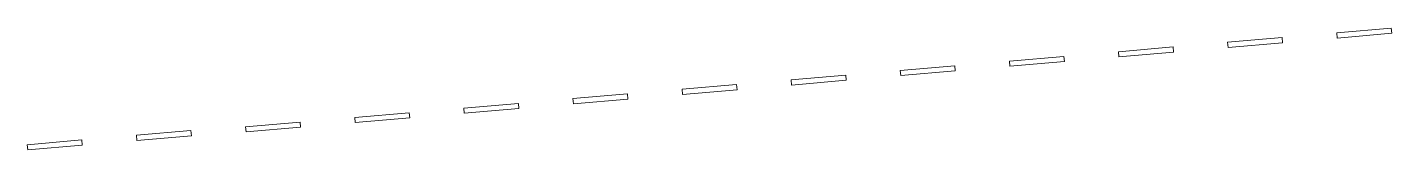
# Model space of a CAD drawing. Header units: metres. Extents: x 7516628 to 7516794, y 4692096 to 4692450.
# Drawn here: x 7516662.23 to 7516702.09, y 4692224.93 to 4692228.48 of the extents above; entities that cross this region are included whole.
import ezdxf

# ---------------------------------------------------------------- set-up
doc = ezdxf.new("R2010")
doc.units = ezdxf.units.M
for name, color, linetype, lineweight in [('New_Structural - Bearing', 7, 'Continuous', 0), ('New_Structural - Bearing_Pen_No__1', 7, 'Continuous', 0), ('projekt', 7, 'Continuous', 0)]:
    doc.layers.add(name, color=color, linetype=linetype, lineweight=lineweight)

# ---------------------------------------------------------------- blocks, each defined once
blk = doc.blocks.new('Slab_17', base_point=(-27349, -102615))
at = {"layer": 'New_Structural - Bearing_Pen_No__1', "color": 7, "linetype": 'Continuous', "lineweight": 13, "flags": 128}
blk.add_lwpolyline([(-27349, -102615), (-25755, -102478), (-25767, -102329), (-27362, -102466)], close=True, dxfattribs=at)
blk = doc.blocks.new('Slab_22', base_point=(-43290, -103983))
at = {"layer": 'New_Structural - Bearing_Pen_No__1', "color": 7, "linetype": 'Continuous', "lineweight": 13, "flags": 128}
blk.add_lwpolyline([(-43290, -103983), (-41696, -103846), (-41709, -103697), (-43303, -103834)], close=True, dxfattribs=at)
blk = doc.blocks.new('Slab_23', base_point=(-40102, -103710))
at = {"layer": 'New_Structural - Bearing_Pen_No__1', "color": 7, "linetype": 'Continuous', "lineweight": 13, "flags": 128}
blk.add_lwpolyline([(-40102, -103710), (-38508, -103573), (-38521, -103423), (-40115, -103560)], close=True, dxfattribs=at)
blk = doc.blocks.new('Slab_24', base_point=(-36914, -103436))
at = {"layer": 'New_Structural - Bearing_Pen_No__1', "color": 7, "linetype": 'Continuous', "lineweight": 13, "flags": 128}
blk.add_lwpolyline([(-36914, -103436), (-35319, -103299), (-35332, -103150), (-36926, -103287)], close=True, dxfattribs=at)
blk = doc.blocks.new('Slab_25', base_point=(-33725, -103162))
at = {"layer": 'New_Structural - Bearing_Pen_No__1', "color": 7, "linetype": 'Continuous', "lineweight": 13, "flags": 128}
blk.add_lwpolyline([(-33725, -103162), (-32131, -103026), (-32144, -102876), (-33738, -103013)], close=True, dxfattribs=at)
blk = doc.blocks.new('Slab_26', base_point=(-30537, -102889))
at = {"layer": 'New_Structural - Bearing_Pen_No__1', "color": 7, "linetype": 'Continuous', "lineweight": 13, "flags": 128}
blk.add_lwpolyline([(-30537, -102889), (-28943, -102752), (-28956, -102602), (-30550, -102739)], close=True, dxfattribs=at)
blk = doc.blocks.new('Slab_844', base_point=(-59232, -105351))
at = {"layer": 'New_Structural - Bearing_Pen_No__1', "color": 7, "linetype": 'Continuous', "lineweight": 13, "flags": 128}
blk.add_lwpolyline([(-59232, -105351), (-57637, -105215), (-57650, -105065), (-59244, -105202)], close=True, dxfattribs=at)
blk = doc.blocks.new('Slab_845', base_point=(-56043, -105078))
at = {"layer": 'New_Structural - Bearing_Pen_No__1', "color": 7, "linetype": 'Continuous', "lineweight": 13, "flags": 128}
blk.add_lwpolyline([(-56043, -105078), (-54449, -104941), (-54462, -104792), (-56056, -104928)], close=True, dxfattribs=at)
blk = doc.blocks.new('Slab_846', base_point=(-52855, -104804))
at = {"layer": 'New_Structural - Bearing_Pen_No__1', "color": 7, "linetype": 'Continuous', "lineweight": 13, "flags": 128}
blk.add_lwpolyline([(-52855, -104804), (-51261, -104667), (-51274, -104518), (-52868, -104655)], close=True, dxfattribs=at)
blk = doc.blocks.new('Slab_847', base_point=(-49667, -104531))
at = {"layer": 'New_Structural - Bearing_Pen_No__1', "color": 7, "linetype": 'Continuous', "lineweight": 13, "flags": 128}
blk.add_lwpolyline([(-49667, -104531), (-48073, -104394), (-48085, -104244), (-49680, -104381)], close=True, dxfattribs=at)
blk = doc.blocks.new('Slab_848', base_point=(-46478, -104257))
at = {"layer": 'New_Structural - Bearing_Pen_No__1', "color": 7, "linetype": 'Continuous', "lineweight": 13, "flags": 128}
blk.add_lwpolyline([(-46478, -104257), (-44884, -104120), (-44897, -103971), (-46491, -104107)], close=True, dxfattribs=at)
blk = doc.blocks.new('Slab_852', base_point=(-65611, -105871))
at = {"layer": 'New_Structural - Bearing_Pen_No__1', "color": 7, "linetype": 'Continuous', "lineweight": 13, "flags": 128}
blk.add_lwpolyline([(-65611, -105871), (-64016, -105734), (-64029, -105584), (-65623, -105721)], close=True, dxfattribs=at)
blk = doc.blocks.new('Slab_853', base_point=(-62422, -105597))
at = {"layer": 'New_Structural - Bearing_Pen_No__1', "color": 7, "linetype": 'Continuous', "lineweight": 13, "flags": 128}
blk.add_lwpolyline([(-62422, -105597), (-60828, -105460), (-60841, -105311), (-62435, -105448)], close=True, dxfattribs=at)
blk = doc.blocks.new('A$C11597C86')
at = {"layer": 'New_Structural - Bearing', "color": 7, "linetype": 'Continuous', "lineweight": 13}
for name, p in [('Slab_17', (98689.1, -98298.5)), ('Slab_26', (95500.8, -98572.2)), ('Slab_24', (89124.3, -99119.4)), ('Slab_25', (92312.6, -98845.8)), ('Slab_23', (85936, -99393.1)), ('Slab_848', (79559.4, -99940.3)), ('Slab_22', (82747.7, -99666.7)), ('Slab_847', (76371.2, -100214)), ('Slab_846', (73182.9, -100487.6)), ('Slab_844', (66806.3, -101034.9)), ('Slab_845', (69994.6, -100761.2)), ('Slab_853', (63615.6, -101280.4)), ('Slab_852', (60427.4, -101554))]:
    blk.add_blockref(name, p, dxfattribs=at)

msp = doc.modelspace()

# ---------------------------------------------------------------- block references
at = {"layer": 'projekt', "xscale": 0.001, "yscale": 0.001, "zscale": 0.001}
msp.add_blockref('A$C11597C86', (7516601.811, 4692326.488), dxfattribs=at)

doc.saveas('drawing.dxf')
